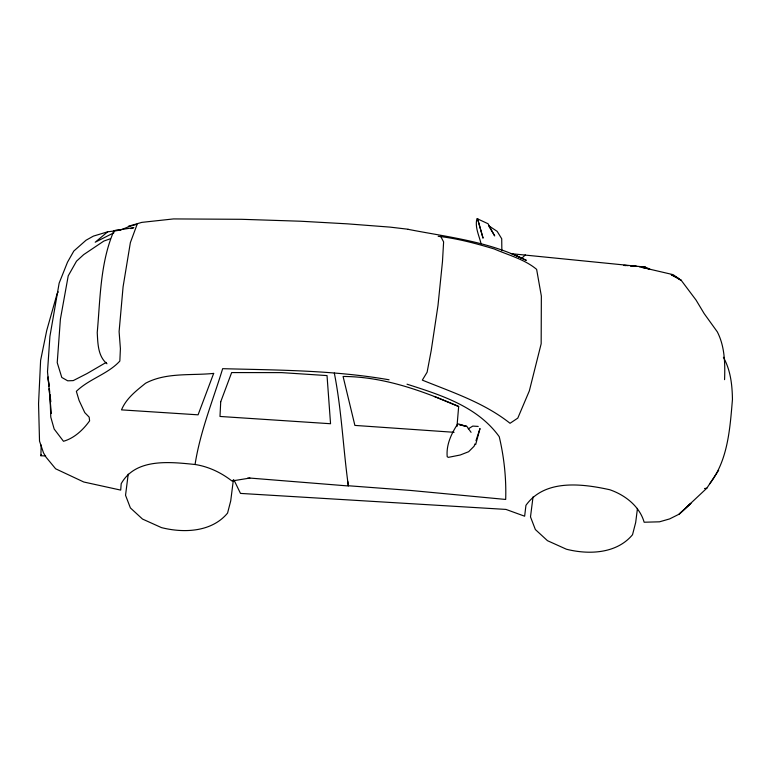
<?xml version="1.0" encoding="UTF-8"?>
<svg xmlns="http://www.w3.org/2000/svg" width="771" height="771" viewBox="0 0 771 771"><rect width="100%" height="100%" fill="white"/><g stroke="black" fill="none" stroke-linecap="round" stroke-linejoin="round"><path stroke-width="1.16" d="M724.567 379.66C725.154 363.498 724.856 346.507 717.3 331.829L704.164 313.585L696.04 300.054L681.294 280.432L673.102 274.649L641.597 267.296L649.751 269.031L645.038 267.055L511.144 253.678M456.972 426.546L458.668 406.433C421.978 390.695 383.544 376.585 343.085 376.47L354.882 425.409L454.09 432.3M41.171 445.002L40.902 455.728L45.643 455.979M128.217 474.117L125.538 495.271L130.386 507.916L142.51 519.066L161.447 527.605C183.797 533.243 211.707 532.192 227.561 513.101L230.722 500.88L233.391 479.726M533.031 496.91L530.496 516.888L535.353 529.532L547.468 540.683L566.406 549.222C588.765 554.86 616.665 553.809 632.528 534.717L635.68 522.497L637.463 508.397M58.259 291.891L57.093 293.809L46.752 330.383L40.612 360.414L38.55 403.734L39.523 441.118L43.504 452.856L45.942 457.049L55.628 468.797L83.769 482L120.71 490.105L121.192 483.696C135.677 457.829 170.131 461.983 195.063 464.489C200.181 431.49 212.941 400.448 222.655 368.683C278.158 370.119 334.219 370.225 389.047 379.785M475.649 444.665L480.005 428.522L475.977 440.665M474.878 443.98L474.146 446.187L468.633 451.719L460.22 455.006L448.346 457.357L447.209 456.731C446.081 445.166 451.199 433.938 457.357 424.493L458.388 423.915L466.176 426.267L459.352 424.792M709.532 484.015C728.075 460.142 729.964 428.464 732.45 399.445C732.209 384.796 730.609 370.282 723.41 357.262M40.902 455.728L41.277 454.726M130.858 228.621L133.836 227.628L114.021 230.645C100.172 262.477 100.317 298.493 97.233 332.571C97.878 343.49 97.821 356.106 106.967 363.767M234.018 480.073L240.485 493.411L505.988 509.419L524.646 516.204L525.938 505.342C544.76 478.916 582.095 483.619 609.822 489.749C625.04 495.001 639.622 506.229 644.142 522.227L659.504 521.813L669.613 518.922L679.184 514.141L706.814 488.197L718.649 470.281M525.34 254.893L521.832 258.256C486.27 241.13 446.419 236.851 408.11 229.334M117.52 230.558L107.67 231.82L95.218 242.219L114.041 232.688M468.276 428.83L472.787 426.093L478.222 426.411M106.167 362.418L87.084 373.53L73.226 380.614L67.713 380.816L61.786 377.453L57.227 362.669L60.398 319.146L68.214 275.873L76.502 261.196L83.682 254.613L103.863 241.053L110.349 238.769M119.794 230.346L129.644 226.337L137.161 224.245L130.366 242.634L123.081 286.841L119.1 331.607L120.401 348.704L119.842 361.05C107.969 374.108 89.108 378.879 76.348 391.35L79.095 400.477L84.781 412.63L89.166 417.13L89.609 420.85C83.123 429.861 74.363 438.159 63.482 441.282L54.172 429.042L50.78 417.121L49.97 395.504M107.67 231.82L93.416 236.109L86.053 240.224L73.823 251.038L67.511 262.169L59.145 283.15L49.913 336.416L47.503 371.757L49.845 395.976M128.371 226.269L141.816 222.376L173.523 218.925L241.564 219.301L300.69 221.229L347.287 223.841L390.059 227.117L408.11 229.247M334.315 373.048C341.678 410.394 343.124 448.337 348.367 485.971L249.9 478.068L231.917 480.969C221.171 472.604 208.565 466.6 195.063 464.489M704.501 488.535L706.814 488.197M114.021 230.645L120.025 230.018M438.188 236.311C457.126 238.412 476.006 243.472 494.327 249.004C508.6 255.249 524.511 259.21 536.626 269.368L541.348 296.064L541.165 343.77L529.349 390.849L517.794 418.113L510.045 423.289C484.169 402.751 452.538 392.352 422.315 380.122L427.115 372.21L431.211 350.535L437.986 305.509L442.477 261.562L443.614 241.892L440.549 236.109M247.549 478.193L249.9 478.068M623.527 265.407L625.917 265.59M630.697 265.956L636.673 266.409L630.63 265.85M624.626 265.349L628.23 265.648M460.412 425.004L466.763 426.276L471.071 432.338M407.021 384.189C440.896 395.041 477.461 406.423 499.242 436.694C504.089 457.251 506.364 478.319 505.68 499.454L410.519 490.433L348.347 485.749L347.663 481.152M434.333 396.487L458.649 406.558M512.59 254.102L526.304 260.338L514.98 255.008M481.065 243.809C479.205 235.753 474.618 226.992 476.979 218.607L488.043 223.735L494.693 235.916L488.515 225.614L497.17 231.367L501.719 238.75L501.854 250.71M48.978 385.24L48.062 376.98L48.91 386.416M49.373 388.777L49.758 392.314M50.019 394.665L50.809 401.739M49.122 388.767L51.329 413.516M220.718 401.768L219.986 416.456L330.547 423.732L327.029 375.583L281.685 372.624L231.647 372.576L220.718 401.768M213.663 373.405L198.08 414.827L121.51 409.873C126.271 398.356 136.188 390.801 145.603 383.226C166.285 372.22 191.073 375.718 213.663 373.405M690.777 503.405L679.184 514.141L690.777 503.405M645.038 267.055L639.063 266.593L645.038 267.055M677.42 277.772L671.262 274.717L681.294 280.432L677.42 277.772M483.003 237.979L477.509 218.598L483.003 237.979"/></g></svg>
